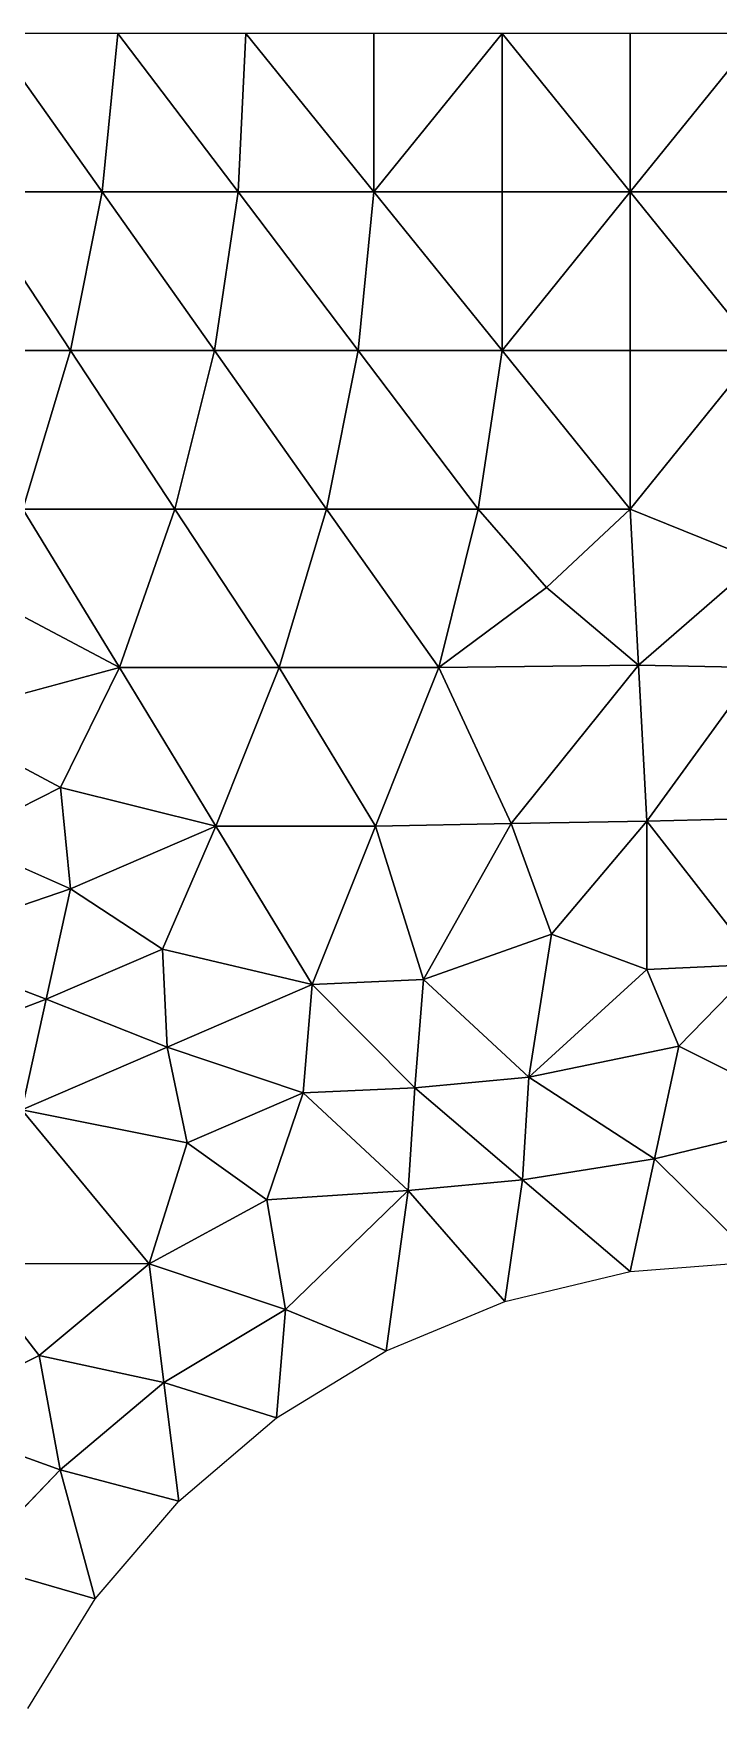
# Model space of a CAD drawing. Extents: x 100 to 350, y 100 to 150.
# Drawn here: x 141.16 to 149.51, y 129.54 to 150 of the extents above; entities that cross this region are included whole.
import ezdxf

# ---------------------------------------------------------------- set-up
doc = ezdxf.new("R2010")
doc.units = 0

msp = doc.modelspace()

# ---------------------------------------------------------------- linework, layer by layer
at = {"color": 1}
for p, q in [((141.994, 148.064), (140.625, 150)), ((140.625, 150), (141.994, 148.064)), ((142.188, 150), (141.994, 148.064)), ((141.994, 148.064), (142.188, 150)), ((143.653, 148.064), (142.188, 150)), ((142.188, 150), (143.653, 148.064)), ((143.75, 150), (143.653, 148.064)), ((143.653, 148.064), (143.75, 150)), ((145.312, 148.064), (143.75, 150)), ((143.75, 150), (145.312, 148.064)), ((146.875, 150), (145.312, 148.064)), ((145.312, 150), (145.312, 148.064)), ((145.312, 148.064), (146.875, 150)), ((145.312, 148.064), (145.312, 150)), ((146.875, 148.064), (146.875, 150)), ((148.438, 148.064), (146.875, 150)), ((146.875, 150), (146.875, 148.064)), ((146.875, 150), (148.438, 148.064)), ((148.438, 150), (148.438, 148.064)), ((148.438, 148.064), (150, 150)), ((148.438, 148.064), (148.438, 150)), ((150, 150), (148.438, 148.064)), ((140.335, 148.064), (141.608, 146.128)), ((141.994, 148.064), (140.335, 148.064)), ((140.335, 148.064), (141.994, 148.064)), ((141.608, 146.128), (140.335, 148.064)), ((141.608, 146.128), (141.994, 148.064)), ((141.994, 148.064), (141.608, 146.128)), ((141.994, 148.064), (143.653, 148.064)), ((143.364, 146.128), (141.994, 148.064)), ((143.653, 148.064), (141.994, 148.064)), ((141.994, 148.064), (143.364, 146.128)), ((143.653, 148.064), (143.364, 146.128)), ((143.364, 146.128), (143.653, 148.064)), ((145.119, 146.128), (143.653, 148.064)), ((143.653, 148.064), (145.312, 148.064)), ((143.653, 148.064), (145.119, 146.128)), ((145.312, 148.064), (143.653, 148.064)), ((145.312, 148.064), (145.119, 146.128)), ((145.119, 146.128), (145.312, 148.064)), ((146.875, 146.128), (145.312, 148.064)), ((145.312, 148.064), (146.875, 148.064)), ((146.875, 148.064), (145.312, 148.064)), ((145.312, 148.064), (146.875, 146.128)), ((148.438, 148.064), (146.875, 146.128)), ((146.875, 146.128), (146.875, 148.064)), ((146.875, 148.064), (148.438, 148.064)), ((146.875, 148.064), (146.875, 146.128)), ((146.875, 146.128), (148.438, 148.064)), ((148.438, 148.064), (146.875, 148.064)), ((148.438, 146.128), (148.438, 148.064)), ((150, 146.128), (148.438, 148.064)), ((148.438, 148.064), (148.438, 146.128)), ((150, 148.064), (148.438, 148.064)), ((148.438, 148.064), (150, 146.128)), ((148.438, 148.064), (150, 148.064)), ((141.608, 146.128), (139.852, 146.128)), ((139.852, 146.128), (141.608, 146.128)), ((141.029, 144.191), (141.608, 146.128)), ((141.608, 146.128), (141.029, 144.191)), ((141.608, 146.128), (142.881, 144.191)), ((143.364, 146.128), (141.608, 146.128)), ((141.608, 146.128), (143.364, 146.128)), ((142.881, 144.191), (141.608, 146.128)), ((142.881, 144.191), (143.364, 146.128)), ((143.364, 146.128), (142.881, 144.191)), ((143.364, 146.128), (145.119, 146.128)), ((144.733, 144.191), (143.364, 146.128)), ((145.119, 146.128), (143.364, 146.128)), ((143.364, 146.128), (144.733, 144.191)), ((145.119, 146.128), (144.733, 144.191)), ((144.733, 144.191), (145.119, 146.128)), ((146.585, 144.191), (145.119, 146.128)), ((145.119, 146.128), (146.875, 146.128)), ((145.119, 146.128), (146.585, 144.191)), ((146.875, 146.128), (145.119, 146.128)), ((146.585, 144.191), (146.875, 146.128)), ((146.875, 146.128), (146.585, 144.191)), ((146.875, 146.128), (148.438, 146.128)), ((148.438, 146.128), (146.875, 146.128)), ((146.875, 146.128), (148.438, 144.191)), ((148.438, 144.191), (146.875, 146.128)), ((150, 146.128), (148.438, 144.191)), ((148.438, 144.191), (148.438, 146.128)), ((148.438, 146.128), (150, 146.128)), ((148.438, 146.128), (148.438, 144.191)), ((148.438, 144.191), (150, 146.128)), ((150, 146.128), (148.438, 146.128)), ((142.205, 142.255), (141.029, 144.191)), ((142.881, 144.191), (141.029, 144.191)), ((141.029, 144.191), (142.205, 142.255)), ((141.029, 144.191), (142.881, 144.191)), ((142.205, 142.255), (142.881, 144.191)), ((142.881, 144.191), (142.205, 142.255)), ((142.881, 144.191), (144.154, 142.255)), ((144.733, 144.191), (142.881, 144.191)), ((142.881, 144.191), (144.733, 144.191)), ((144.154, 142.255), (142.881, 144.191)), ((144.154, 142.255), (144.733, 144.191)), ((144.733, 144.191), (144.154, 142.255)), ((144.733, 144.191), (146.585, 144.191)), ((146.585, 144.191), (144.733, 144.191)), ((144.733, 144.191), (146.102, 142.255)), ((146.102, 142.255), (144.733, 144.191)), ((146.102, 142.255), (146.585, 144.191)), ((146.585, 144.191), (146.102, 142.255)), ((148.438, 144.191), (146.585, 144.191)), ((146.585, 144.191), (147.416, 143.231)), ((146.585, 144.191), (148.438, 144.191)), ((147.416, 143.231), (146.585, 144.191)), ((147.416, 143.231), (148.438, 144.191)), ((148.438, 144.191), (147.416, 143.231)), ((148.438, 144.191), (150, 143.556)), ((150, 143.556), (148.438, 144.191)), ((148.438, 144.191), (148.538, 142.286)), ((148.538, 142.286), (148.438, 144.191)), ((148.538, 142.286), (150, 143.556)), ((150, 143.556), (148.538, 142.286)), ((140.237, 143.3), (142.205, 142.255)), ((142.205, 142.255), (140.237, 143.3)), ((146.102, 142.255), (147.416, 143.231)), ((147.416, 143.231), (146.102, 142.255)), ((147.416, 143.231), (148.538, 142.286)), ((148.538, 142.286), (147.416, 143.231)), ((139.915, 141.634), (142.205, 142.255)), ((142.205, 142.255), (139.915, 141.634)), ((141.487, 140.788), (142.205, 142.255)), ((142.205, 142.255), (141.487, 140.788)), ((144.154, 142.255), (142.205, 142.255)), ((142.205, 142.255), (143.381, 140.319)), ((142.205, 142.255), (144.154, 142.255)), ((143.381, 140.319), (142.205, 142.255)), ((143.381, 140.319), (144.154, 142.255)), ((144.154, 142.255), (143.381, 140.319)), ((144.154, 142.255), (145.33, 140.319)), ((146.102, 142.255), (144.154, 142.255)), ((144.154, 142.255), (146.102, 142.255)), ((145.33, 140.319), (144.154, 142.255)), ((146.102, 142.255), (145.33, 140.319)), ((145.33, 140.319), (146.102, 142.255)), ((148.538, 142.286), (146.102, 142.255)), ((146.102, 142.255), (148.538, 142.286)), ((146.985, 140.35), (146.102, 142.255)), ((146.102, 142.255), (146.985, 140.35)), ((146.985, 140.35), (148.538, 142.286)), ((148.538, 142.286), (146.985, 140.35)), ((148.538, 142.286), (148.639, 140.38)), ((150, 142.255), (148.538, 142.286)), ((148.538, 142.286), (150, 142.255)), ((148.639, 140.38), (148.538, 142.286)), ((150, 142.255), (148.639, 140.38)), ((148.639, 140.38), (150, 142.255)), ((141.487, 140.788), (139.915, 141.634)), ((139.915, 141.634), (141.487, 140.788)), ((141.487, 140.788), (140.239, 140.155)), ((140.239, 140.155), (141.487, 140.788)), ((141.611, 139.554), (141.487, 140.788)), ((141.487, 140.788), (141.611, 139.554)), ((143.381, 140.319), (141.487, 140.788)), ((141.487, 140.788), (143.381, 140.319)), ((146.985, 140.35), (148.639, 140.38)), ((148.639, 140.38), (146.985, 140.35)), ((148.639, 140.38), (147.476, 138.999)), ((147.476, 138.999), (148.639, 140.38)), ((148.639, 140.38), (150, 140.411)), ((150, 140.411), (148.639, 140.38)), ((148.639, 138.566), (148.639, 140.38)), ((148.639, 140.38), (150, 138.628)), ((150, 138.628), (148.639, 140.38)), ((148.639, 140.38), (148.639, 138.566)), ((140.239, 140.155), (141.611, 139.554)), ((141.611, 139.554), (140.239, 140.155)), ((141.611, 139.554), (143.381, 140.319)), ((143.381, 140.319), (141.611, 139.554)), ((142.73, 138.816), (143.381, 140.319)), ((143.381, 140.319), (142.73, 138.816)), ((145.33, 140.319), (143.381, 140.319)), ((143.381, 140.319), (144.557, 138.383)), ((143.381, 140.319), (145.33, 140.319)), ((144.557, 138.383), (143.381, 140.319)), ((144.557, 138.383), (145.33, 140.319)), ((145.33, 140.319), (144.557, 138.383)), ((145.33, 140.319), (146.985, 140.35)), ((146.985, 140.35), (145.33, 140.319)), ((145.918, 138.444), (145.33, 140.319)), ((145.33, 140.319), (145.918, 138.444)), ((145.918, 138.444), (146.985, 140.35)), ((146.985, 140.35), (145.918, 138.444)), ((146.985, 140.35), (147.476, 138.999)), ((147.476, 138.999), (146.985, 140.35)), ((139.581, 138.861), (141.611, 139.554)), ((141.611, 139.554), (139.581, 138.861)), ((141.611, 139.554), (141.314, 138.204)), ((141.314, 138.204), (141.611, 139.554)), ((142.73, 138.816), (141.611, 139.554)), ((141.611, 139.554), (142.73, 138.816)), ((145.918, 138.444), (147.476, 138.999)), ((147.476, 138.999), (145.918, 138.444)), ((147.476, 138.999), (147.201, 137.252)), ((147.201, 137.252), (147.476, 138.999)), ((147.476, 138.999), (148.639, 138.566)), ((148.639, 138.566), (147.476, 138.999)), ((141.314, 138.204), (139.581, 138.861)), ((139.581, 138.861), (141.314, 138.204)), ((141.314, 138.204), (142.73, 138.816)), ((142.73, 138.816), (141.314, 138.204)), ((142.73, 138.816), (142.787, 137.618)), ((144.557, 138.383), (142.73, 138.816)), ((142.73, 138.816), (144.557, 138.383)), ((142.787, 137.618), (142.73, 138.816)), ((147.201, 137.252), (148.639, 138.566)), ((148.639, 138.566), (147.201, 137.252)), ((148.639, 138.566), (150, 138.628)), ((150, 138.628), (148.639, 138.566)), ((148.639, 138.566), (149.03, 137.629)), ((149.03, 137.629), (148.639, 138.566)), ((150, 138.628), (149.03, 137.629)), ((149.03, 137.629), (150, 138.628)), ((142.787, 137.618), (144.557, 138.383)), ((144.557, 138.383), (142.787, 137.618)), ((144.449, 137.06), (144.557, 138.383)), ((144.557, 138.383), (144.449, 137.06)), ((144.557, 138.383), (145.918, 138.444)), ((145.918, 138.444), (144.557, 138.383)), ((144.557, 138.383), (145.809, 137.121)), ((145.809, 137.121), (144.557, 138.383)), ((145.809, 137.121), (145.918, 138.444)), ((145.918, 138.444), (145.809, 137.121)), ((147.201, 137.252), (145.918, 138.444)), ((145.918, 138.444), (147.201, 137.252)), ((139.414, 137.475), (141.314, 138.204)), ((141.314, 138.204), (139.414, 137.475)), ((141.314, 138.204), (141.017, 136.853)), ((141.017, 136.853), (141.314, 138.204)), ((142.787, 137.618), (141.314, 138.204)), ((141.314, 138.204), (142.787, 137.618)), ((142.787, 137.618), (141.017, 136.853)), ((141.017, 136.853), (142.787, 137.618)), ((144.449, 137.06), (142.787, 137.618)), ((142.787, 137.618), (143.033, 136.448)), ((143.033, 136.448), (142.787, 137.618)), ((142.787, 137.618), (144.449, 137.06)), ((149.03, 137.629), (147.201, 137.252)), ((147.201, 137.252), (149.03, 137.629)), ((149.03, 137.629), (148.733, 136.253)), ((148.733, 136.253), (149.03, 137.629)), ((150.782, 136.752), (149.03, 137.629)), ((149.03, 137.629), (150.782, 136.752)), ((145.809, 137.121), (144.449, 137.06)), ((144.449, 137.06), (145.809, 137.121)), ((145.809, 137.121), (145.731, 135.868)), ((145.731, 135.868), (145.809, 137.121)), ((147.201, 137.252), (145.809, 137.121)), ((145.809, 137.121), (147.201, 137.252)), ((145.809, 137.121), (147.122, 135.999)), ((147.122, 135.999), (145.809, 137.121)), ((147.122, 135.999), (147.201, 137.252)), ((147.201, 137.252), (147.122, 135.999)), ((147.201, 137.252), (148.733, 136.253)), ((148.733, 136.253), (147.201, 137.252)), ((143.033, 136.448), (144.449, 137.06)), ((144.449, 137.06), (143.033, 136.448)), ((144.003, 135.752), (144.449, 137.06)), ((144.449, 137.06), (144.003, 135.752)), ((145.731, 135.868), (144.449, 137.06)), ((144.449, 137.06), (145.731, 135.868)), ((142.57, 134.972), (141.017, 136.853)), ((141.017, 136.853), (143.033, 136.448)), ((143.033, 136.448), (141.017, 136.853)), ((141.017, 136.853), (142.57, 134.972)), ((148.733, 136.253), (150.782, 136.752)), ((150.782, 136.752), (148.733, 136.253)), ((143.033, 136.448), (142.57, 134.972)), ((142.57, 134.972), (143.033, 136.448)), ((143.033, 136.448), (144.003, 135.752)), ((144.003, 135.752), (143.033, 136.448)), ((147.122, 135.999), (148.733, 136.253)), ((148.733, 136.253), (147.122, 135.999)), ((148.733, 136.253), (148.436, 134.877)), ((148.436, 134.877), (148.733, 136.253)), ((148.733, 136.253), (150, 135)), ((150, 135), (148.733, 136.253)), ((144.003, 135.752), (145.731, 135.868)), ((145.731, 135.868), (144.003, 135.752)), ((145.731, 135.868), (144.231, 134.413)), ((144.231, 134.413), (145.731, 135.868)), ((145.46, 133.91), (145.731, 135.868)), ((145.731, 135.868), (145.46, 133.91)), ((147.122, 135.999), (145.731, 135.868)), ((145.731, 135.868), (147.122, 135.999)), ((145.731, 135.868), (146.91, 134.511)), ((146.91, 134.511), (145.731, 135.868)), ((147.122, 135.999), (146.91, 134.511)), ((146.91, 134.511), (147.122, 135.999)), ((148.436, 134.877), (147.122, 135.999)), ((147.122, 135.999), (148.436, 134.877)), ((144.003, 135.752), (142.57, 134.972)), ((142.57, 134.972), (144.003, 135.752)), ((144.231, 134.413), (144.003, 135.752)), ((144.003, 135.752), (144.231, 134.413)), ((142.57, 134.972), (140.356, 134.977)), ((140.356, 134.977), (141.226, 133.85)), ((140.356, 134.977), (142.57, 134.972)), ((141.226, 133.85), (140.356, 134.977)), ((141.226, 133.85), (142.57, 134.972)), ((142.57, 134.972), (141.226, 133.85)), ((142.57, 134.972), (144.231, 134.413)), ((142.749, 133.521), (142.57, 134.972)), ((144.231, 134.413), (142.57, 134.972)), ((142.57, 134.972), (142.749, 133.521)), ((144.231, 134.413), (142.749, 133.521)), ((142.749, 133.521), (144.231, 134.413)), ((144.122, 133.09), (144.231, 134.413)), ((144.231, 134.413), (144.122, 133.09)), ((144.231, 134.413), (145.46, 133.91)), ((145.46, 133.91), (144.231, 134.413)), ((141.226, 133.85), (139.694, 133.101)), ((139.694, 133.101), (141.226, 133.85)), ((142.749, 133.521), (141.226, 133.85)), ((141.226, 133.85), (141.483, 132.457)), ((141.483, 132.457), (141.226, 133.85)), ((141.226, 133.85), (142.749, 133.521)), ((141.483, 132.457), (142.749, 133.521)), ((142.749, 133.521), (141.483, 132.457)), ((142.749, 133.521), (142.929, 132.071)), ((144.122, 133.09), (142.749, 133.521)), ((142.929, 132.071), (142.749, 133.521)), ((142.749, 133.521), (144.122, 133.09)), ((139.694, 133.101), (141.483, 132.457)), ((141.483, 132.457), (139.694, 133.101)), ((141.483, 132.457), (140.392, 131.32)), ((140.392, 131.32), (141.483, 132.457)), ((141.483, 132.457), (141.91, 130.878)), ((142.929, 132.071), (141.483, 132.457)), ((141.483, 132.457), (142.929, 132.071)), ((141.91, 130.878), (141.483, 132.457)), ((141.91, 130.878), (140.392, 131.32)), ((140.392, 131.32), (141.91, 130.878))]:
    msp.add_line(p, q, dxfattribs=at)
at = {"color": 7}
for p, q in [((142.188, 150), (140.625, 150)), ((143.75, 150), (142.188, 150)), ((145.312, 150), (143.75, 150)), ((146.875, 150), (145.312, 150)), ((148.438, 150), (146.875, 150)), ((150, 150), (148.438, 150)), ((146.91, 134.511), (148.436, 134.877)), ((148.436, 134.877), (150, 135)), ((145.46, 133.91), (146.91, 134.511)), ((144.122, 133.09), (145.46, 133.91)), ((142.929, 132.071), (144.122, 133.09)), ((141.91, 130.878), (142.929, 132.071)), ((141.09, 129.54), (141.91, 130.878))]:
    msp.add_line(p, q, dxfattribs=at)

doc.saveas('drawing.dxf')
